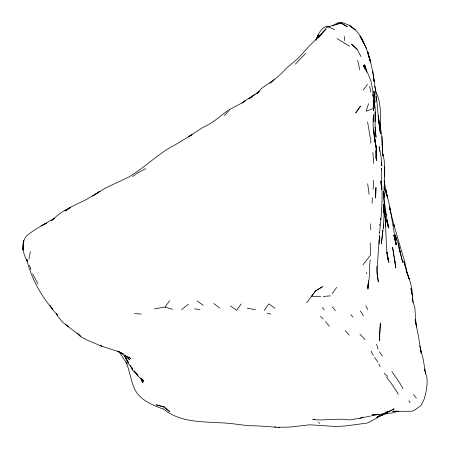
<?xml version="1.0" encoding="UTF-8"?>
<svg xmlns="http://www.w3.org/2000/svg" width="450" height="450" viewBox="0 0 450 450"><rect width="100%" height="100%" fill="white"/><g stroke="black" fill="none" stroke-linecap="round" stroke-linejoin="round"><path stroke-width="0.67" d="M375.075 121.134L375.289 113.625L375.441 121.168L375.069 111.78M381.887 136.547L382.702 155.379L381.887 136.547L379.755 123.019L379.879 125.021M383.434 223.954L383.316 228.774L384.03 216.405L383.788 204.249L383.631 212.839M379.53 337.573L379.44 340.897L380.346 323.331L379.569 336.246M380.627 219.713L380.666 218.379M368.471 280.991L367.914 289.114L368.207 283.877M374.563 137.869L375.728 145.845L373.674 129.251L374.563 137.869L376.318 147.926L375.964 158.293L376.149 149.316L376.611 160.543L376.02 150.992M384.688 176.85L384.564 166.494C385.273 178.942 383.22 191.351 384.142 203.805L383.721 212.608L383.946 205.042L384.789 215.167L383.889 205.194M368.466 281.317L367.886 287.325L369.276 277.464L369.36 268.408L370.176 259.892M372.026 203.169L372.386 197.702M373.691 180.433L373.089 189.27M368.319 282.493L368.432 281.115M381.358 169.414L381.471 168.103L381.347 180.748C383.091 198.377 381.319 215.944 379.53 233.46L379.524 232.144M379.553 225.574L379.659 224.274M378.939 244.046L379.873 237.392L379.142 241.408L379.553 235.384L377.016 269.977L377.173 274.05L378.321 281.829L377.173 274.05L376.886 266.377M28.924 259.11L30.409 251.578M368.544 103.691L366.148 111.251L372.887 108.669M316.012 40.095C318.161 34.397 321.795 25.571 329.226 26.213M316.024 40.117L318.459 34.459L316.277 39.544M264.071 310.522L268.858 303.907L274.967 308.149M241.189 303.969L236.571 310.281L230.501 305.955M165.066 306.968L169.644 300.735M332.145 293.574L336.684 287.415M306.731 302.76L315.624 290.796L322.487 286.734L315.624 290.796L311.231 296.674L320.681 296.505M363.206 90.067L367.476 84.42M363.032 264.763L370.446 255.201L370.254 242.983M370.299 143.089L371.031 142.138L367.582 121.911M318.167 38.042L327.015 27.169L340.616 23.136L332.392 25.56M318.594 37.508L323.184 31.686L325.665 29.576L307.766 47.655L297.855 58.568L286.329 68.293L281.25 73.659L269.91 83.52M394.037 224.55L394.251 226.373L390.381 210.982M224.449 115.543L229.399 110.081M305.612 53.409L295.391 64.102M258.75 92.019L256.708 93.774L261.658 88.312L274.376 79.47M335.571 24.098C337.179 22.326 339.728 22.573 341.899 22.5L349.228 25.189L355.151 29.784L349.273 25.464C361.682 32.124 366.148 47.391 370.086 60.002L372.752 71.556L375.508 89.82L376.673 100.913L375.964 96.862M181.676 309.577L188.398 304.206M241.954 103.213C247.388 98.516 254.036 95.586 259.599 91.052M242.634 102.758L245.419 100.654L242.016 102.932L228.611 110.064M253.851 95.203L248.901 98.899L255.037 94.314M54.023 218.857L51.233 220.877C56.902 215.55 63.051 210.617 70.296 207.607L65.031 211.067L71.494 206.719L86.406 199.496L105.57 188.038L129.583 176.676L136.029 172.316C149.214 163.356 160.684 152.078 175.101 144.872L192.127 134.556L188.814 136.586L201.932 128.036L209.177 124.273L215.646 119.931L227.694 110.593M132.531 176.541L138.493 172.367L145.778 168.632M27.354 261.489C22.742 253.277 19.828 241.656 28.035 234.641C36.276 228.302 45.529 223.447 54.473 218.205M383.805 414.186L368.449 422.601L366.57 423.163L345.848 425.914L336.369 426.521L309.69 424.794L289.311 427.123L278.511 427.247M383.692 414.18L381.966 415.209L383.659 414.219M376.464 417.634L382.022 414.602M42.463 225.287L46.541 223.161M41.051 226.018L46.485 223.189M380.993 415.091L377.488 416.616L387.72 413.286L384.255 413.297M314.871 419.512L312.823 419.518C324.968 420.986 337.123 417.881 349.245 419.951L359.848 418.23L362.919 417.015M359.848 418.23L370.541 416.042M386.077 412.116L391.168 410.524L394.093 408.741C387.652 413.055 380.064 415.164 372.319 414.838L376.307 414.27M398.526 411.03L391.657 413.094L384.171 413.308M385.442 412.509L389.891 411.351L387.939 411.581M371.312 415.868L378.405 414.242M154.389 308.931L165.021 307.029M323.263 296.421L330.474 295.869M395.933 411.075L392.715 411.317L411.401 411.261L413.798 410.771L421.149 405.315L424.412 398.604L426.173 391.202L427.14 384.154L427.016 377.871L424.35 368.966L424.789 370.868M279.439 427.5C269.359 426.819 259.341 425.683 249.227 425.739C239.664 424.794 230.186 423.096 220.556 422.798C200.925 421.639 179.167 422.235 163.215 408.746M134.454 313.493L141.396 314.061M274.657 426.831L275.94 426.971M327.763 26.983L329.512 27.242L334.659 29.762M194.642 308.812L199.974 309.791M247.326 308.166L255.398 309.746M267.21 313.273L270.81 314.072M165.302 307.153L172.637 309.313M162.973 408.983C150.969 404.55 137.593 399.004 133.262 385.723C130.477 378.011 129.218 369.827 126.152 362.205M337.067 38.587L349.723 46.26M197.139 300.994L203.226 305.286M213.795 303.519L219.774 308.014M56.256 313.701L57.6 316.097L62.471 322.054L80.454 336.144L79.048 334.693M384.193 373.258L387.444 376.228L386.691 377.336L391.579 383.867M357.142 49.477L351.534 44.145L357.109 49.157L360.979 56.559M318.594 422.252L319.809 423.422M128.379 358.566L129.819 359.944L123.919 354.999L130.731 358.358L123.654 354.994L117.27 351.034L123.266 353.812L116.961 351.113L101.498 346.134L87.092 340.099L80.454 336.504L77.355 333.011M66.026 324.467L68.434 326.914M359.91 334.097L364.978 339.559M350.707 314.646L353.048 317.183M345.133 330.536L349.307 335.183M320.614 316.243L323.151 319.067M134.994 371.711L138.133 375.216L132.508 370.271L130.404 365.406M322.217 307.485L324.248 309.808M329.366 326.239L325.423 321.559M332.201 306.81L335.374 310.674M142.903 379.834L143.758 380.891L137.779 376.054L133.959 370.766M413.522 394.526L416.385 398.256M379.356 351.726L382.534 356.079M374.586 357.317L378 362.228M363.437 315.754L360.293 310.838M391.798 371.526L399.392 382.444L403.065 388.693M396.208 390.881L391.821 384.199M119.019 351.501L127.159 364.146M373.264 355.41L371.109 351.214M56.689 313.92L57.752 315.529L52.734 309.769L49.961 305.533L52.785 309.341C40.477 294.936 31.061 277.791 26.764 259.284L27.72 261.776M396.321 391.061L398.385 394.358M367.897 309.752L365.715 305.724M140.794 377.944L143.224 381.966L141.283 378.382M124.329 355.539L128.402 362.565L124.554 355.433L128.104 363.324L132.941 369.326L131.979 367.588M408.932 400.77L410.023 402.677M38.031 284.068L32.563 273.656M363.769 43.138L359.871 35.876L366.559 48.746M378.804 363.977L380.222 366.789M365.023 68.867L363.336 65.486L367.386 72.472L370.772 80.426L372.87 90.422L373.562 102.009L373.511 110.897L373.269 101.171M376.504 344.312L377.634 346.916L377.893 349.093M140.94 378.534L142.802 382.894L140.957 378.512M398.919 247.944L400.337 253.176L398.183 243.214L395.168 234.771L396.821 240.474M366.75 71.775L364.567 64.851L366.846 72.045M364.567 64.851L366.806 71.944M393.806 224.837L404.466 260.736L406.575 270.501L403.785 261.399L409.224 279.073L406.058 270.472C409.337 278.814 412.706 287.477 412.307 296.606M412.211 298.946L414.866 307.873L415.586 319.393L416.582 326.964L415.074 319.714L418.348 335.61L421.155 353.076M29.554 265.202L30.898 269.685M419.788 345.791L423.051 358.588L425.694 373.894M382.32 152.106L384.148 159.986L384.632 169.459L384.626 167.692M386.696 219.566L388.856 227.846L386.769 219.786M394.402 236.396L396.478 244.778L394.211 235.232L396.186 244.868L389.869 206.944L387.101 195.294L384.086 186.846L387.675 197.977L385.706 189.174L387 196.155M382.219 152.078L383.141 155.919L382.303 150.643M372.892 94.843L373.607 98.044L372.887 94.641M374.687 86.051L376.026 91.935C381.448 103.489 380.599 116.004 380.16 128.329M383.586 192.639L384.643 197.432L383.569 191.205M387.27 255.021L388.896 262.485L387.208 254.644M384.069 180.613L386.949 195.773M386.713 219.808L388.457 228.021L386.741 219.499M369.669 86.288L370.929 92.329M398.183 243.214L402.733 262.446L400.196 252.804M357.733 60.294L359.741 69.879M389.492 206.477L390.127 209.694M387.191 254.711L388.53 261.472L386.966 252.079L387.107 253.361M394.172 235.384L394.239 235.755M376.318 147.926L374.439 137.903L376.301 147.893M376.026 96.891L376.954 102.009L378.934 123.036L380.424 133.695L379.131 125.589M412.819 298.598L410.968 288.495L411.694 293.861M386.826 252.99L386.786 252.681M374.794 139.196L375.407 143.882M420.508 349.509L421.127 352.929M394.414 258.593L395.826 268.071L392.619 247.404L394.223 257.321M384.007 205.403L385.386 219.324M378.219 116.162L379.35 123.193L378.225 115.661M373.961 79.768L372.752 71.556M383.597 192.302L384.064 195.581L383.608 191.683M386.769 220.258L387.546 225.776L386.691 217.541L384.497 207.641L386.353 215.775L383.681 196.616M390.071 210.105L389.886 208.721L390.06 210.032M379.44 148.551L379.17 146.588L381.06 156.538L381.842 165.904L381.392 162.641M379.62 149.856L379.8 151.166M367.667 183.78L369.107 194.422M375.947 147.178L376.116 148.5M394.808 260.257L395.061 262.215M382.286 151.346L382.882 156.009L382.14 144.056L382.157 144.399M366.615 272.447L366.778 273.847M387.248 254.644L387.743 259.121C385.701 244.834 386.196 230.439 385.161 216.112L385.296 219.403M374.203 136.991L373.179 127.119L373.078 117.928M374.479 96.643L373.95 91.176L374.974 102.285L374.642 98.528M344.391 36.461L344.784 40.697M378.81 123.559L378.664 121.978M378.225 117.096L378.478 119.886M375.086 127.074L376.014 137.492L375.075 126.022L375.283 110.166L374.203 100.249L374.867 108.36M372.859 152.466L373.708 163.479M412.813 298.479L413.032 302.659M385.436 222.699L385.599 226.648L385.425 220.657M373.455 119.976L373.399 114.705L373.466 121.753M370.716 223.824L370.766 229.815M375.879 189.124L375.593 198.028L375.952 187.408L375.879 189.124M22.922 249.097L22.86 250.149L23.811 240.638L22.922 249.097M382.905 230.029L381.392 243.816L382.905 230.029M360.141 106.605L355.624 112.927L360.585 106.177L360.141 106.605M98.657 192.077L92.751 196.071L100.007 191.306L98.657 192.077M164.081 406.856L156.251 404.865L163.738 406.957L169.802 411.683L164.081 406.856M341.668 23.293L340.791 22.956L347.254 26.724L341.668 23.293M101.498 346.134L100.524 345.206L101.498 346.134M368.319 53.584L367.493 51.396L370.654 62.657L367.493 51.356L370.147 60.643L368.319 53.584M395.618 242.347L393.829 235.119L396.062 244.446L395.618 242.347M373.826 79.695L374.231 81.765L373.826 79.695M373.545 102.088L373.264 100.119L373.545 102.088M381.589 187.763L380.829 181.074L381.651 189.574L381.589 187.763"/></g></svg>
